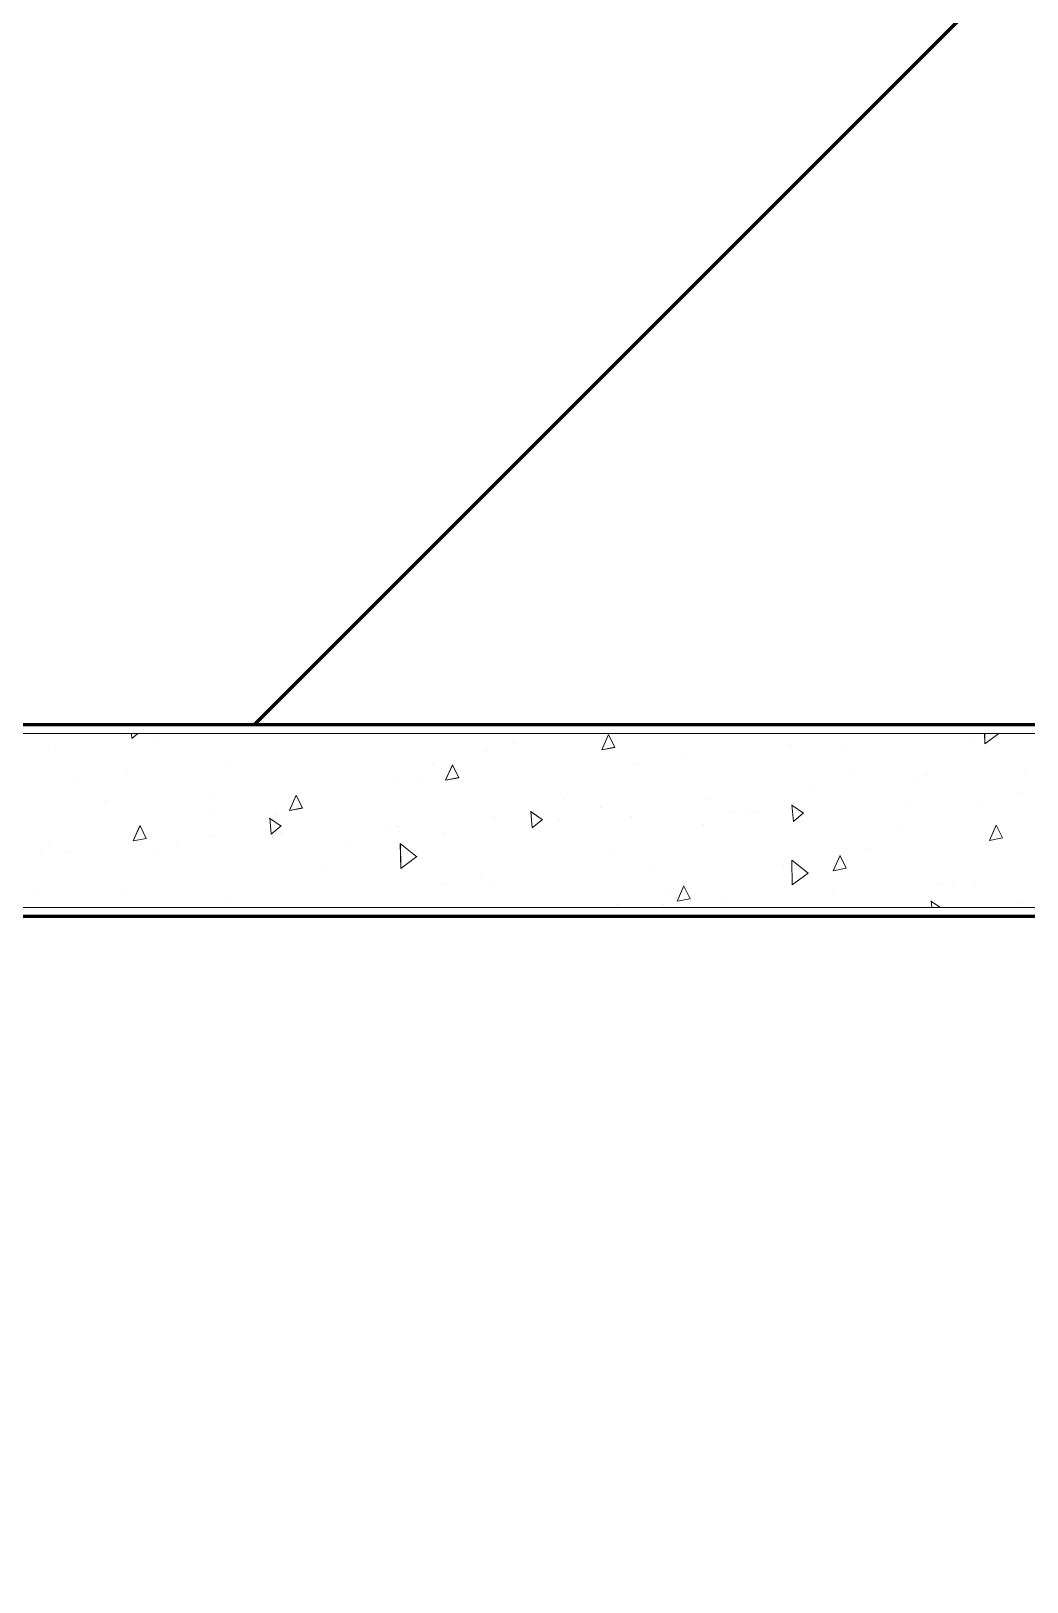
# Model space of a CAD drawing. Header units: millimetres. Extents: x 470010 to 1231400, y -134005 to 421770.
# Drawn here: x 673658 to 674803, y -71686 to -69904 of the extents above; entities that cross this region are included whole.
import ezdxf
from ezdxf.enums import TextEntityAlignment as Align

# ---------------------------------------------------------------- set-up
doc = ezdxf.new("R2010")
doc.units = ezdxf.units.MM
doc.layers.get('Defpoints').update_dxf_attribs({"color": 140})
for name, color, linetype, lineweight in [('0) шп потолок', 3, 'Continuous', 60), ('АР_Стены ПЕНОблок', 52, 'Continuous', 20), ('АР_Тонкая', 254, 'Continuous', 5), ('АР_Штриховка', 8, 'Continuous', 0)]:
    doc.layers.add(name, color=color, linetype=linetype, lineweight=lineweight)
doc.styles.add('style1', font='ARIALN.TTF')

# ---------------------------------------------------------------- blocks, each defined once
blk = doc.blocks.new('A$C9108343f')
at = {"layer": '0) шп потолок'}
for points in [[(13855, 29665), (7255, 29665), (7255, 33345), (15055.5, 33345)], [(14855, 26375), (14855, 29445), (7275, 29445), (7275, 20375), (14855, 20375), (14855, 25235)]]:
    blk.add_lwpolyline(points, dxfattribs=at)
at = {"layer": 'АР_Стены ПЕНОблок', "color": 18, "linetype": 'Continuous', "lineweight": 20, "true_color": 0x000000}
for p, q in [((13855, 29655), (7275, 29655)), ((7275, 29455), (13855, 29455))]:
    blk.add_line(p, q, dxfattribs=at)
at = {"layer": 'АР_Тонкая', "color": 18, "linetype": 'Continuous', "lineweight": 0, "true_color": 0x000000}
for p, q in [((13855, 29665), (7275, 29665)), ((7275, 29655), (13855, 29655)), ((13855, 29455), (7275, 29455)), ((7275, 29445), (13855, 29445))]:
    blk.add_line(p, q, dxfattribs=at)
at = {"layer": 'АР_Штриховка', "color": 18, "linetype": 'Continuous', "lineweight": 0, "true_color": 0x000000}
for p, q in [((8055.5, 29649.5), (8055, 29655)), ((8055.5, 29649.4), (8062.1, 29655)), ((9035.9, 29643.1), (9035.6, 29655)), ((9035.8, 29643.1), (9052, 29655)), ((7960.5, 29637.3), (7960.5, 29637.3)), ((7967.5, 29640.1), (7967.5, 29640.1)), ((8046.6, 29652.9), (8046.6, 29652.9)), ((8082.6, 29647.5), (8082.6, 29647.5)), ((8494.2, 29644.1), (8494.2, 29644.1)), ((8595.6, 29636.4), (8603.3, 29653.8)), ((8595.6, 29636.3), (8610.6, 29639.2)), ((8610.6, 29639.2), (8603.4, 29653.7)), ((8813, 29642.1), (8813, 29642.1)), ((8876.6, 29640.5), (8876.6, 29640.5)), ((9020.8, 29648), (9020.8, 29648)), ((8162.6, 29622.9), (8162.6, 29622.9)), ((8400.8, 29620.5), (8400.8, 29620.5)), ((8416.1, 29601.5), (8423.8, 29618.9)), ((8431.1, 29604.3), (8423.8, 29618.8)), ((8462.8, 29634.2), (8462.8, 29634.2)), ((8632.8, 29620.4), (8632.8, 29620.4)), ((8689.2, 29626.9), (8689.2, 29626.9)), ((8050.7, 29612.5), (8050.7, 29612.5)), ((8357.3, 29603.8), (8357.3, 29603.8)), ((8416.1, 29601.4), (8431.1, 29604.3)), ((8884, 29607.8), (8884, 29607.8)), ((8968.4, 29606.9), (8968.4, 29606.9)), ((9081.3, 29609.6), (9081.3, 29609.6)), ((7988.7, 29598.8), (7988.7, 29598.8)), ((8236.5, 29566.6), (8244.3, 29584.1)), ((8251.5, 29569.5), (8244.3, 29583.9)), ((8389, 29600.4), (8389, 29600.4)), ((8556.3, 29585.2), (8556.3, 29585.2)), ((8837.5, 29589.6), (8837.5, 29589.6)), ((8959.2, 29599.4), (8959.2, 29599.4)), ((9078.4, 29586), (9078.4, 29586)), ((8025.1, 29578.1), (8025.1, 29578.1)), ((8145.2, 29580.3), (8145.2, 29580.3)), ((8236.6, 29566.5), (8251.5, 29569.5)), ((8527.1, 29556.2), (8513.8, 29565.4)), ((8515.6, 29546.7), (8514, 29565.6)), ((8551.8, 29582.1), (8551.8, 29582.1)), ((8593.7, 29569.5), (8593.7, 29569.5)), ((8715.4, 29579.3), (8715.4, 29579.3)), ((8760.7, 29565.2), (8760.7, 29565.2)), ((8827.3, 29563.6), (8813.9, 29572.7)), ((8815.8, 29554), (8814.1, 29573)), ((8947.2, 29573.3), (8947.2, 29573.3)), ((9029.7, 29576.9), (9029.7, 29576.9)), ((8057, 29531.8), (8064.8, 29549.2)), ((8072, 29534.6), (8064.8, 29549.1)), ((8144.1, 29563.6), (8144.1, 29563.6)), ((8227, 29548.8), (8213.7, 29558)), ((8215.5, 29539.3), (8213.9, 29558.3)), ((8215.5, 29539.3), (8227.2, 29549.1)), ((8220.2, 29560.9), (8220.2, 29560.9)), ((8350, 29549.5), (8350, 29549.5)), ((8360.2, 29547.7), (8360.2, 29547.7)), ((8471.7, 29559.3), (8471.7, 29559.3)), ((8515.6, 29546.6), (8527.3, 29556.4)), ((8546.8, 29555.8), (8546.8, 29555.8)), ((8629.2, 29559.4), (8629.2, 29559.4)), ((8713, 29550.3), (8713, 29550.3)), ((8746.8, 29564.9), (8746.8, 29564.9)), ((8775, 29564.1), (8775, 29564.1)), ((8815.8, 29554), (8827.4, 29563.8)), ((9041.2, 29532.3), (9048.9, 29549.7)), ((9056.2, 29535.1), (9048.9, 29549.6)), ((7959.8, 29530.2), (7959.8, 29530.2)), ((8057.1, 29531.7), (8072, 29534.6)), ((8106.2, 29529.4), (8106.2, 29529.4)), ((8146.3, 29538.3), (8146.3, 29538.3)), ((8227.9, 29539.2), (8227.9, 29539.2)), ((8228.8, 29541.9), (8228.8, 29541.9)), ((8362.9, 29542.4), (8362.9, 29542.4)), ((8414.9, 29541.8), (8414.9, 29541.8)), ((8941.6, 29545.8), (8941.6, 29545.8)), ((9041.2, 29532.2), (9056.2, 29535.1)), ((7950.7, 29520.7), (7950.7, 29520.7)), ((7984.1, 29519.2), (7984.1, 29519.2)), ((8082.7, 29516.1), (8082.7, 29516.1)), ((8300.9, 29528.6), (8300.9, 29528.6)), ((8383, 29513.5), (8363.9, 29528.6)), ((8364.6, 29500.1), (8364, 29528.6)), ((8364.5, 29500.1), (8382.9, 29513.6)), ((8609.4, 29520.1), (8609.4, 29520.1)), ((8861.6, 29497.4), (8869.4, 29514.8)), ((8868.5, 29515.1), (8868.5, 29515.1)), ((8876.6, 29500.2), (8869.4, 29514.7)), ((8900.2, 29522.4), (8900.2, 29522.4)), ((8277.8, 29498.9), (8277.8, 29498.9)), ((8656.4, 29502.3), (8656.4, 29502.3)), ((8804.4, 29502.9), (8804.4, 29502.9)), ((8832.9, 29494.6), (8813.8, 29509.7)), ((8814.5, 29481.2), (8813.9, 29509.7)), ((8814.4, 29481.2), (8832.8, 29494.7)), ((8861.7, 29497.3), (8876.6, 29500.2)), ((8412.6, 29482.3), (8412.6, 29482.3)), ((8456.4, 29493.4), (8456.4, 29493.4)), ((8472.5, 29479.9), (8472.5, 29479.9)), ((8682.1, 29462.5), (8689.9, 29479.9)), ((8697.1, 29465.3), (8689.9, 29479.8)), ((8982.8, 29481.3), (8982.8, 29481.3)), ((8999.2, 29483.8), (8999.2, 29483.8)), ((9025.3, 29480.2), (9025.3, 29480.2)), ((7945.9, 29475.9), (7945.9, 29475.9)), ((8044.2, 29471.7), (8044.2, 29471.7)), ((8168.8, 29462.2), (8168.8, 29462.2)), ((8613.1, 29458.5), (8613.1, 29458.5)), ((8667, 29458.1), (8667, 29458.1)), ((8675.1, 29472.2), (8675.1, 29472.2)), ((8682.2, 29462.4), (8697.1, 29465.3)), ((8739, 29461.2), (8739, 29461.2)), ((8861.1, 29471.5), (8861.1, 29471.5)), ((8984.9, 29455), (8973.9, 29462.6)), ((8974.8, 29455), (8974.1, 29462.8)), ((9074.3, 29459.9), (9074.3, 29459.9)), ((8674.1, 29455), (8673.8, 29455.2)), ((8674, 29455), (8674, 29455.5))]:
    blk.add_line(p, q, dxfattribs=at)
at = {"layer": 'Defpoints', "color": 18, "true_color": 0x000000, "style": 'style1'}
for p in [(143949.3, 316089.1), (143975, 281639.5), (143890.4, 273244.7), (143840, 264276.8), (143967.8, 254892.4), (12252, 104178.1), (12382.6, 96023.1)]:
    blk.add_attdef('АР-ПОМЕЩЕНИЕ:НАИМЕНОВАНИЕ', text='', height=100, dxfattribs=at).set_placement(p, align=Align.MIDDLE)
at = {"layer": 'Defpoints', "color": 18, "true_color": 0x000000, "style": 'style1', "flags": 8}
for p in [(143951.3, 279099.1), (143848.3, 269251.1), (143875.3, 260094.2), (144049.7, 250824.7), (163419.3, 238153.4), (155897.5, 237966), (183037.2, 237966), (143342.9, 237876.2)]:
    blk.add_attdef('АР-ПОМЕЩЕНИЕ:НАИМЕНОВАНИЕ', text='', height=100, dxfattribs=at).set_placement(p, align=Align.MIDDLE)

msp = doc.modelspace()

# ---------------------------------------------------------------- hatches: boundary and pattern name
at = {"layer": '0) шп потолок'}
h = msp.add_hatch(dxfattribs=at)
h.set_pattern_fill('ANSI31', color=3, scale=333)
h.paths.add_polyline_path([(700363.966, -68211.242), (700363.966, -67611.242), (699673.57, -67611.242), (699673.57, -67311.242), (695193.57, -67311.242), (695193.57, -68210.434), (694903.511, -68210.544), (693273.563, -68211.166), (693073.563, -68211.242), (692873.57, -68211.242), (691173.57, -68211.242), (684173.57, -68211.242), (684173.57, -68011.242), (684173.57, -65811.242), (684173.57, -65611.242), (684173.57, -64311.242), (684173.57, -59911.242), (684823.57, -59911.242), (684823.57, -59691.242), (685063.57, -59691.242), (685063.57, -57531.242), (684493.57, -57531.242), (684493.57, -54921.242), (681503.566, -54921.242), (681503.566, -57531.242), (680783.57, -57531.242), (680783.57, -58211.242), (680783.57, -58511.242), (680783.57, -61411.242), (680783.57, -61911.242), (680783.57, -62811.242), (680783.57, -66801.242), (680773.57, -67021.242), (679573.57, -67021.242), (672993.57, -67021.242), (672993.57, -67611.257), (672973.57, -67597.767), (672973.57, -70161.242), (672993.57, -70161.242), (672993.57, -70351.242), (673213.57, -70351.242), (673213.57, -70701.242), (679573.57, -70701.242), (679573.57, -70421.242), (680773.57, -70421.242), (680774.132, -70421.242), (680774.132, -70734.234), (680773.57, -70734.796), (680773.57, -72201.242), (682173.57, -72201.242), (684173.57, -72201.242), (684173.57, -72168.693), (698794.179, -72168.693), (698794.179, -71911.242), (699673.57, -71911.242), (699673.57, -71911.242), (700363.966, -71911.242)])
h.paths.add_polyline_path([(684404.826, -59899.073), (684791.115, -59899.073), (684791.115, -59598.459), (684404.826, -59598.459)], flags=24)

# ---------------------------------------------------------------- linework, layer by layer
for points in [[(679573.57, -70701.242), (672973.57, -70701.242), (672973.57, -67021.242), (680774.132, -67021.242)], [(680573.57, -73991.242), (680573.57, -70921.242), (672993.57, -70921.242), (672993.57, -79991.242), (680573.57, -79991.242), (680573.57, -75131.242)]]:
    msp.add_lwpolyline(points, dxfattribs=at)
at = {"layer": 'АР_Стены ПЕНОблок', "color": 18, "linetype": 'Continuous', "lineweight": 20, "true_color": 0x000000}
for p, q in [((679573.57, -70711.242), (672993.57, -70711.242)), ((672993.57, -70911.242), (679573.57, -70911.242))]:
    msp.add_line(p, q, dxfattribs=at)
at = {"layer": 'АР_Тонкая', "color": 18, "linetype": 'Continuous', "lineweight": 0, "true_color": 0x000000}
for p, q in [((679573.57, -70701.242), (672993.57, -70701.242)), ((672993.57, -70711.242), (679573.57, -70711.242)), ((679573.57, -70911.242), (672993.57, -70911.242)), ((672993.57, -70921.242), (679573.57, -70921.242))]:
    msp.add_line(p, q, dxfattribs=at)
at = {"layer": 'АР_Штриховка', "color": 18, "linetype": 'Continuous', "lineweight": 0, "true_color": 0x000000}
for p, q in [((673774.126, -70716.792), (673773.641, -70711.242)), ((673774.131, -70716.797), (673780.751, -70711.242)), ((674314.186, -70729.803), (674321.934, -70712.4)), ((674329.183, -70726.997), (674321.971, -70712.502)), ((674754.496, -70723.132), (674754.25, -70711.242)), ((674754.387, -70723.092), (674770.587, -70711.242)), ((674314.224, -70729.905), (674329.184, -70726.997)), ((674134.666, -70764.698), (674142.414, -70747.295)), ((674149.663, -70761.893), (674142.451, -70747.397)), ((674134.704, -70764.8), (674149.664, -70761.893)), ((673955.146, -70799.593), (673962.894, -70782.19)), ((673970.143, -70796.788), (673962.931, -70782.293)), ((673955.184, -70799.696), (673970.144, -70796.788)), ((674245.756, -70810.063), (674232.422, -70800.882)), ((674234.258, -70819.592), (674232.597, -70800.614)), ((674545.869, -70802.687), (674532.534, -70793.506)), ((674534.371, -70812.215), (674532.71, -70793.238)), ((674534.375, -70812.22), (674546.05, -70802.424)), ((673775.626, -70834.488), (673783.374, -70817.085)), ((673790.623, -70831.683), (673783.411, -70817.188)), ((673945.644, -70817.439), (673932.309, -70808.257)), ((673934.145, -70826.968), (673932.484, -70807.991)), ((673934.149, -70826.974), (673945.824, -70817.178)), ((674234.262, -70819.597), (674245.937, -70809.801)), ((674759.766, -70833.954), (674767.514, -70816.551)), ((674774.763, -70831.148), (674767.551, -70816.653)), ((673775.664, -70834.591), (673790.624, -70831.683)), ((674101.588, -70852.722), (674082.547, -70837.649)), ((674083.179, -70866.165), (674082.588, -70837.596)), ((674759.804, -70834.056), (674774.764, -70831.148)), ((674083.07, -70866.126), (674101.521, -70852.63)), ((674580.246, -70868.849), (674587.994, -70851.446)), ((674595.243, -70866.043), (674588.031, -70851.548)), ((674551.495, -70871.642), (674532.454, -70856.569)), ((674533.086, -70885.085), (674532.495, -70856.516)), ((674532.977, -70885.046), (674551.428, -70871.55)), ((674580.284, -70868.951), (674595.244, -70866.043)), ((674400.726, -70903.744), (674408.474, -70886.341)), ((674415.723, -70900.939), (674408.511, -70886.443)), ((674400.764, -70903.847), (674415.724, -70900.939)), ((674703.531, -70911.242), (674692.552, -70903.683)), ((674693.414, -70911.242), (674692.729, -70903.414)), ((674392.706, -70911.242), (674392.44, -70911.059)), ((674392.655, -70911.242), (674392.616, -70910.791))]:
    msp.add_line(p, q, dxfattribs=at)

# ---------------------------------------------------------------- block references
msp.add_blockref('A$C9108343f', (665718.612, -100366.242))

doc.saveas('drawing.dxf')
